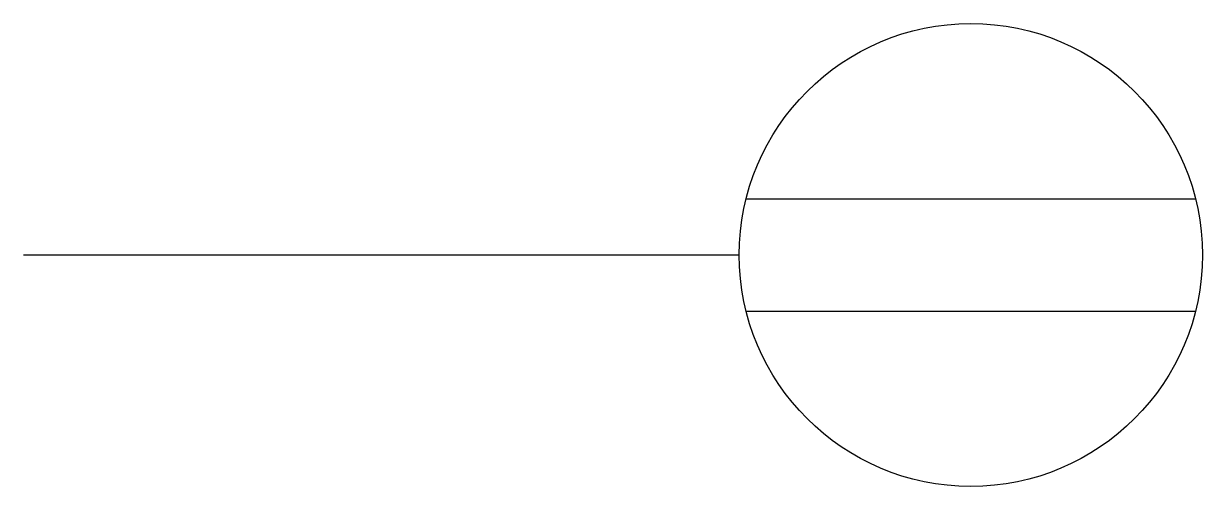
# Model space of a CAD drawing. Header units: millimetres. Extents: x 79.151 to 79.779, y 181.678 to 181.925.
import ezdxf

# ---------------------------------------------------------------- set-up
doc = ezdxf.new("R2010")
doc.units = ezdxf.units.MM
doc.layers.add('018', color=4, linetype='Continuous')

msp = doc.modelspace()

# ---------------------------------------------------------------- linework, layer by layer
at = {"layer": '018'}
for p, q in [((79.53584, 181.83146), (79.77548, 181.83146)), ((79.15053, 181.80146), (79.53214, 181.80146)), ((79.53584, 181.77146), (79.77548, 181.77146))]:
    msp.add_line(p, q, dxfattribs=at)
msp.add_circle((79.65566, 181.80146), 0.12352, dxfattribs=at)

doc.saveas('drawing.dxf')
